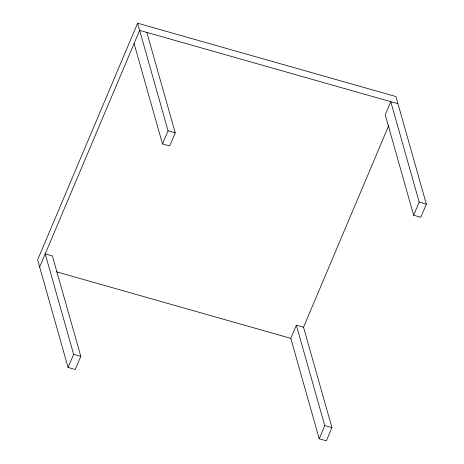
<?xml version="1.0" encoding="UTF-8"?>
<svg xmlns="http://www.w3.org/2000/svg" width="464" height="464" viewBox="0 0 464 464"><rect width="100%" height="100%" fill="white"/><g stroke="black" fill="none" stroke-linecap="round" stroke-linejoin="round"><path stroke-width="0.7" d="M413.644 215.244L419.195 202.095L390.781 101.686L385.23 114.834L413.644 215.244L420.819 217.28L426.37 204.137L395.931 96.553L137.617 23.2L37.63 259.863L68.069 367.447L75.243 369.489L80.8 356.34L52.386 255.925L45.211 253.889L73.625 354.299L68.069 367.447M39.655 267.038L139.647 30.375L397.961 103.721M146.821 32.41L175.235 132.82L169.679 145.969L162.504 143.933L168.061 130.784L137.617 23.2M290.795 338.349L296.351 325.206L303.526 327.242L331.94 427.651L326.383 440.8L319.209 438.764L290.795 338.349L56.591 271.846M303.526 327.242L388.733 125.553M319.209 438.764L324.765 425.616L296.351 325.206M168.061 130.784L175.235 132.82M419.195 202.095L426.37 204.137M73.625 354.299L80.8 356.34M324.765 425.616L331.94 427.651M134.09 43.523L162.504 143.933"/></g></svg>
